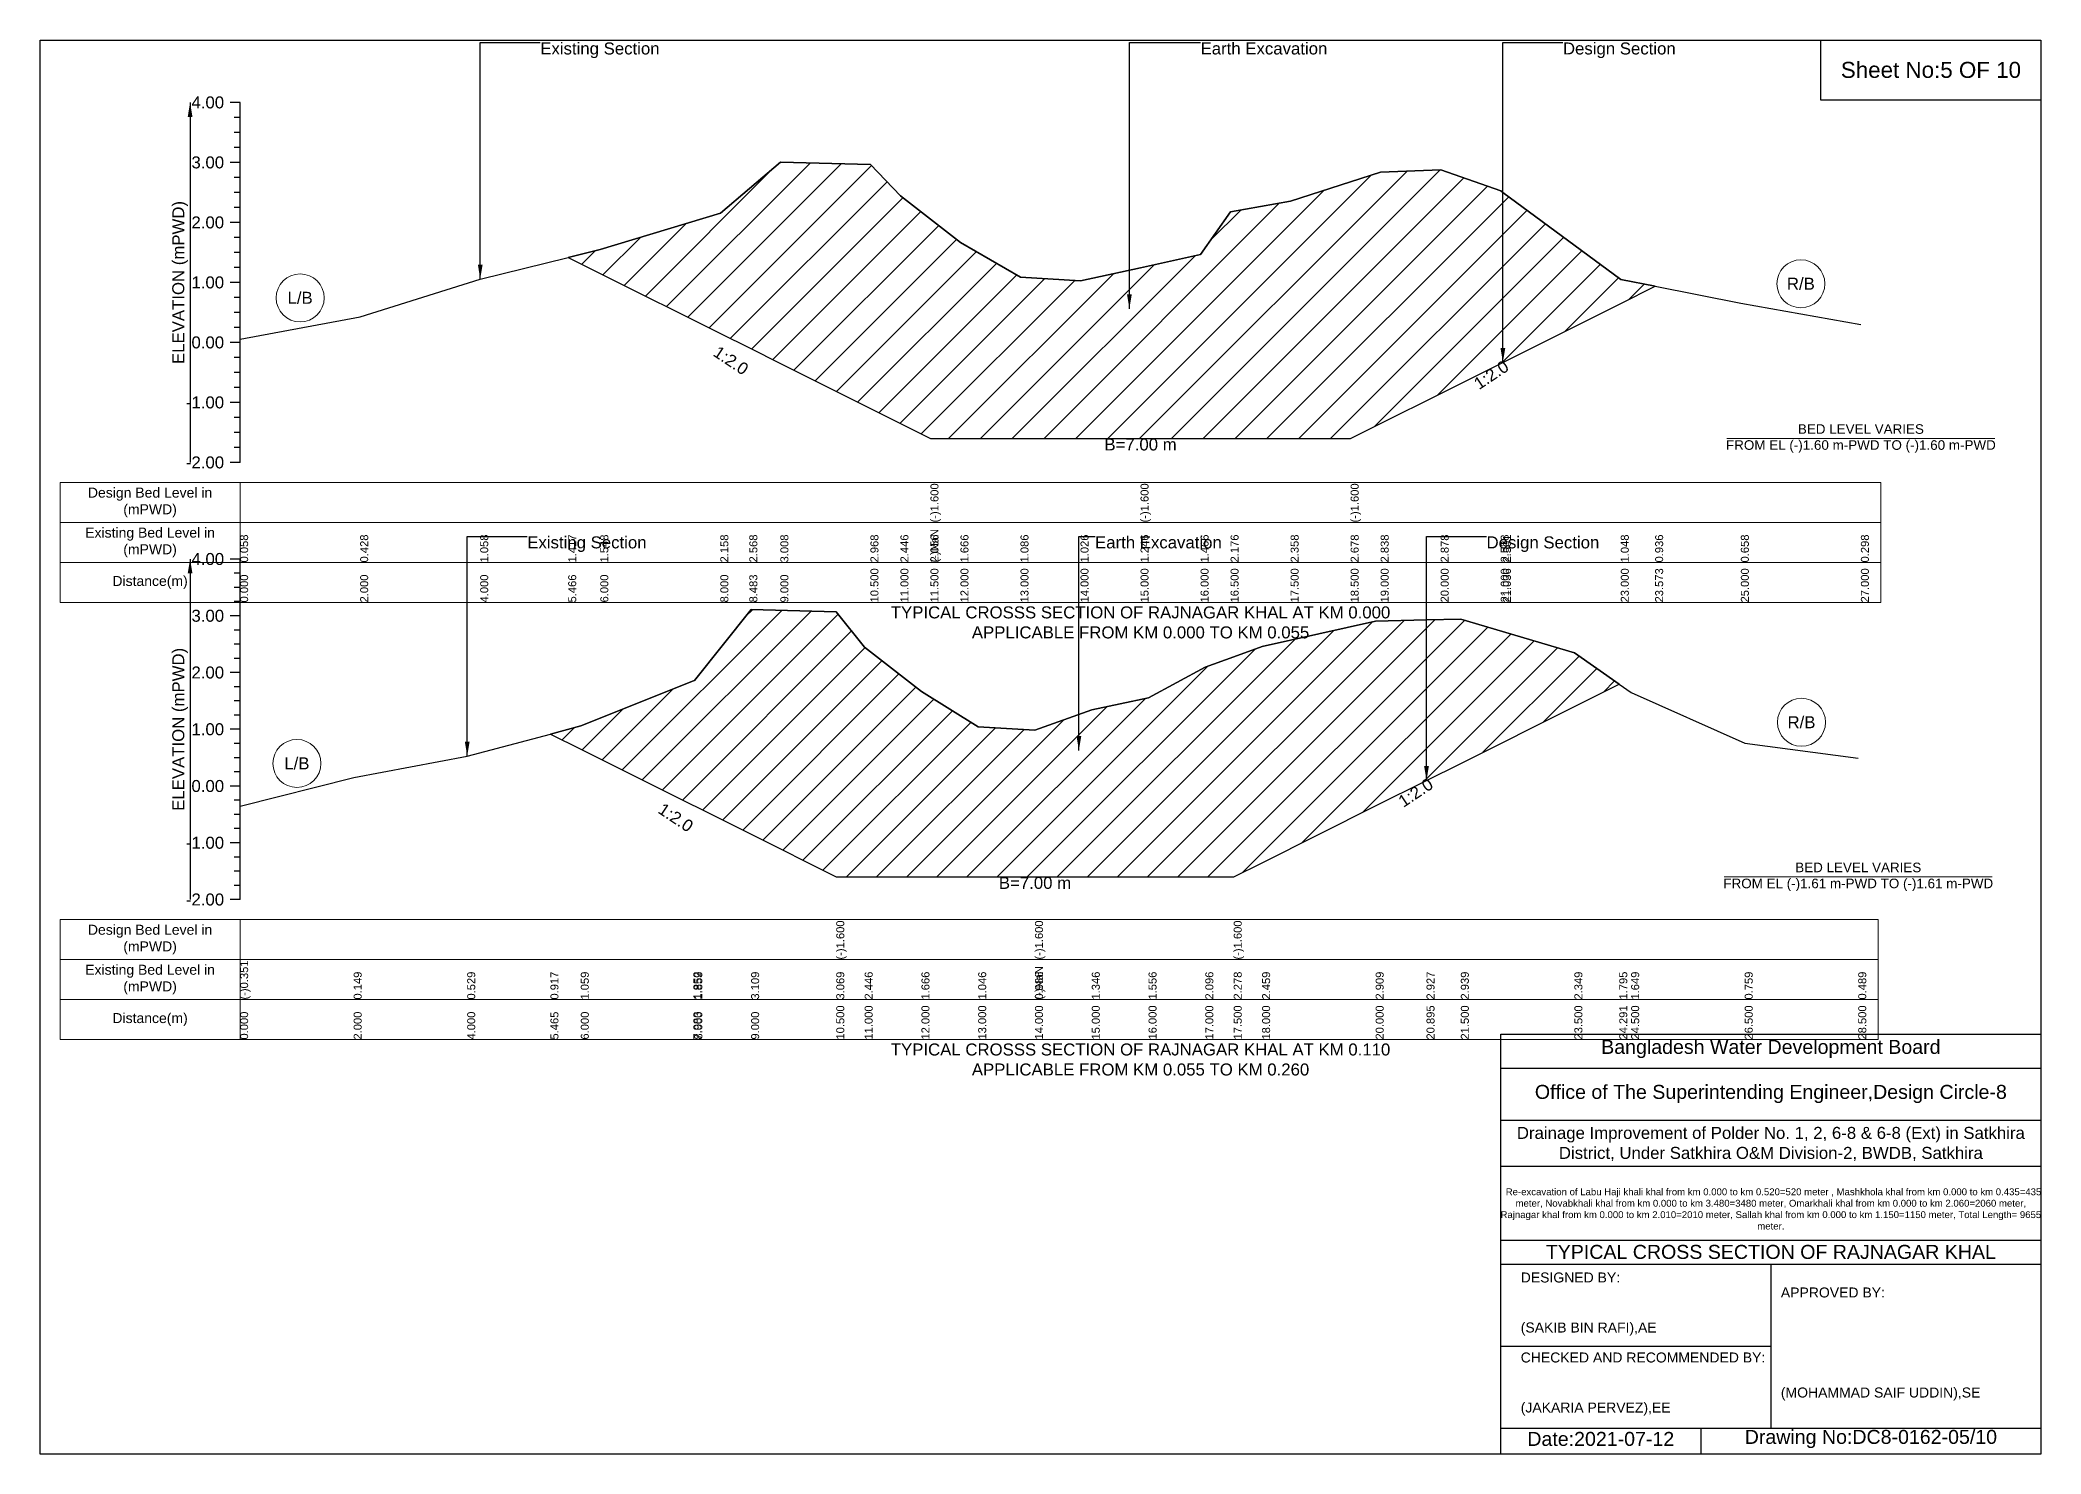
# Model space of a CAD drawing. Header units: inches. Extents: x 91000 to 648000, y -5656 to 141.
# Drawn here: x 510000 to 518000, y -5656 to 0 of the extents above; entities that cross this region are included whole.
import ezdxf

# ---------------------------------------------------------------- set-up
doc = ezdxf.new("R2010")
doc.units = ezdxf.units.IN
doc.header["$LTSCALE"] = 7
doc.header["$MEASUREMENT"] = 0
for name, color, linetype, lineweight in [('Cross section Data Border', 7, 'Continuous', 9), ('Cross Section Labels', 7, 'Continuous', 9), ('Existing_Bed_Level for Xsection', 7, 'Continuous', 25)]:
    doc.layers.add(name, color=color, linetype=linetype, lineweight=lineweight)
doc.styles.get("Standard").update_dxf_attribs({"font": 'arial.ttf'})
doc.dimstyles.get("Standard").update_dxf_attribs({"dimtxt": 0.18, "dimasz": 0.18, "dimexe": 0.18, "dimexo": 0.0625, "dimgap": 0.09, "dimtad": 0, "dimtih": 1, "dimtoh": 1, "dimdec": 4, "dimzin": 0, "dimdsep": 46, "dimtxsty": 'Standard', "dimcen": 0.09, "dimadec": 0, "dimazin": 0, "dimtfac": 1, "dimtdec": 4, "dimtofl": 0, "dimtmove": 0, "dimatfit": 3, "dimfxl": 0, "dimtolj": 1, "dimtzin": 0, "dimarcsym": 0})

msp = doc.modelspace()

# ---------------------------------------------------------------- hatches: boundary and pattern name
at = {"layer": 'Existing_Bed_Level for Xsection'}
h = msp.add_hatch(dxfattribs=at)
h.set_pattern_fill('ANSI31', color=256, scale=720, style=0)
h.paths.add_polyline_path([(512111.8, -869.8), (512240, -933.9), (512720, -1173.9), (512835.9, -1231.9), (512960, -1293.9), (513320, -1473.9), (513440, -1533.9), (513560, -1593.9), (513680, -1593.9), (513920, -1593.9), (514160, -1593.9), (514400, -1593.9), (514640, -1593.9), (514760, -1593.9), (515000, -1593.9), (515240, -1593.9), (515360, -1533.9), (515600, -1413.9), (515840, -1293.9), (515848.7, -1289.6), (516320, -1053.9), (516457.4, -985.2), (516320, -958.4), (515848.7, -609.7), (515840, -603.2), (515600, -519.2), (515360, -528.8), (515240, -567.2), (515000, -644), (514760, -687.7), (514640, -858.1), (514400, -910.9), (514160, -963.7), (513920, -949.3), (513680, -810.1), (513560, -716.5), (513440, -622.9), (513320, -497.6), (512960, -488), (512835.9, -593.5), (512720, -692), (512240, -838.4)])
h = msp.add_hatch(dxfattribs=at)
h.set_pattern_fill('ANSI31', color=256, scale=681, style=0)
h.paths.add_polyline_path([(512040.6, -2776.1), (512162, -2836.8), (512612.1, -3061.8), (512616, -3063.8), (512843, -3177.3), (513183.5, -3347.5), (513297, -3347.5), (513524, -3347.5), (513751, -3347.5), (513978, -3347.5), (514205, -3347.5), (514432, -3347.5), (514659, -3347.5), (514772.5, -3347.5), (514886, -3290.8), (515340, -3063.8), (515543.3, -2962.1), (515680.5, -2893.5), (516134.5, -2666.5), (516314, -2576.8), (516134.5, -2451.1), (515680.5, -2317.2), (515543.3, -2319.9), (515340, -2324), (514886, -2426.1), (514772.5, -2467.3), (514659, -2508.5), (514432, -2631.1), (514205, -2678.8), (513978, -2760.5), (513751, -2746.9), (513524, -2606.1), (513297, -2429.1), (513183.5, -2287.7), (512843, -2278.6), (512616, -2562.3), (512612.1, -2563.9), (512162, -2743.9)])

# ---------------------------------------------------------------- linework, layer by layer
for points in [[(510000, 0), (518000, 0), (518000, -5656), (510000, -5656)], [(517120, 0), (518000, 0), (518000, -240), (517120, -240)]]:
    msp.add_lwpolyline(points, close=True)
for points in [[(515840, -5656), (515840, -3976), (518000, -3976)], [(515840, -4112), (518000, -4112)], [(515840, -4320), (518000, -4320)], [(515840, -4504), (518000, -4504)], [(515840, -4800), (518000, -4800)], [(515840, -4896), (518000, -4896)], [(516920, -4896), (516920, -5552)], [(515840, -5224), (516920, -5224)], [(515840, -5552), (518000, -5552)], [(516640, -5552), (516640, -5656)]]:
    msp.add_lwpolyline(points)
at = {"layer": 'Cross section Data Border'}
for points in [[(510080, -1769.9), (517360, -1769.9), (517360, -2249.9), (510080, -2249.9)], [(510080, -3518.3), (517349.5, -3518.3), (517349.5, -3998.3), (510080, -3998.3)]]:
    msp.add_lwpolyline(points, close=True, dxfattribs=at)
for points in [[(510800, -1769.9), (510800, -2249.9)], [(510080, -1929.9), (517360, -1929.9)], [(510080, -2089.9), (517360, -2089.9)], [(510800, -3518.3), (510800, -3998.3)], [(510080, -3678.3), (517349.5, -3678.3)], [(510080, -3838.3), (517349.5, -3838.3)]]:
    msp.add_lwpolyline(points, dxfattribs=at)
at = {"layer": 'Cross Section Labels'}
for points in [[(516744.2, -1593.9), (517815.8, -1593.9)], [(516733.7, -3347.5), (517805.3, -3347.5)]]:
    msp.add_lwpolyline(points, dxfattribs=at)
for centre in [(517040, -975.2), (511040, -1031.6), (517042.5, -2729.2), (511027, -2893.8)]:
    msp.add_circle(centre, 96, dxfattribs=at)
at = {"layer": 'Existing_Bed_Level for Xsection'}
for points in [[(510800, -249.9), (510760, -249.9)], [(510800, -309.9), (510776, -309.9)], [(510800, -1689.9), (510800, -1449.9), (510800, -1209.9), (510800, -969.9), (510800, -729.9), (510800, -489.9), (510800, -249.9)], [(510800, -369.9), (510776, -369.9)], [(510800, -429.9), (510776, -429.9)], [(510800, -489.9), (510760, -489.9)], [(510800, -549.9), (510776, -549.9)], [(510800, -1196), (511280, -1107.2), (511760, -956), (512111.8, -869.8), (512240, -838.4), (512720, -692), (512835.9, -593.5), (512960, -488), (513320, -497.6), (513440, -622.9), (513560, -716.5), (513560, -716.5), (513680, -810.1), (513920, -949.3), (514160, -963.7), (514400, -910.9), (514400, -910.9), (514640, -858.1), (514760, -687.7), (515000, -644), (515240, -567.2), (515240, -567.2), (515360, -528.8), (515600, -519.2), (515840, -603.2), (515848.7, -609.7), (516320, -958.4), (516457.4, -985.2), (516800, -1052), (517280, -1138.4)], [(510800, -609.9), (510776, -609.9)], [(510800, -669.9), (510776, -669.9)], [(510800, -729.9), (510760, -729.9)], [(510800, -789.9), (510776, -789.9)], [(510800, -849.9), (510776, -849.9)], [(510800, -909.9), (510776, -909.9)], [(510800, -969.9), (510760, -969.9)], [(510800, -1029.9), (510776, -1029.9)], [(510800, -1089.9), (510776, -1089.9)], [(510800, -1149.9), (510776, -1149.9)], [(510800, -1209.9), (510760, -1209.9)], [(510800, -1269.9), (510776, -1269.9)], [(510800, -1329.9), (510776, -1329.9)], [(510800, -1389.9), (510776, -1389.9)], [(510800, -1449.9), (510760, -1449.9)], [(510800, -1509.9), (510776, -1509.9)], [(510800, -1569.9), (510776, -1569.9)], [(510800, -1629.9), (510776, -1629.9)], [(510800, -1689.9), (510760, -1689.9)], [(510800, -2076.3), (510760, -2076.3)], [(510800, -3438.3), (510800, -3211.3), (510800, -2984.3), (510800, -2757.3), (510800, -2530.3), (510800, -2303.3), (510800, -2076.3)], [(510800, -2133.1), (510776, -2133.1)], [(510800, -2189.8), (510776, -2189.8)], [(510800, -2303.3), (510760, -2303.3)], [(510800, -2246.6), (510776, -2246.6)], [(510800, -3064), (511254, -2950.5), (511708, -2864.2), (512040.6, -2776.1), (512162, -2743.9), (512612.1, -2563.9), (512616, -2562.3), (512843, -2278.6), (513183.5, -2287.7), (513183.5, -2287.7), (513297, -2429.1), (513524, -2606.1), (513751, -2746.9), (513978, -2760.5), (513978, -2760.5), (514205, -2678.8), (514432, -2631.1), (514659, -2508.5), (514772.5, -2467.3), (514772.5, -2467.3), (514886, -2426.1), (515340, -2324), (515543.3, -2319.9), (515680.5, -2317.2), (516134.5, -2451.1), (516314, -2576.8), (516361.5, -2610), (516815.5, -2812), (517269.5, -2873.3)], [(510800, -2360.1), (510776, -2360.1)], [(510800, -2416.8), (510776, -2416.8)], [(510800, -2473.6), (510776, -2473.6)], [(510800, -2530.3), (510760, -2530.3)], [(510800, -2587.1), (510776, -2587.1)], [(510800, -2643.8), (510776, -2643.8)], [(510800, -2700.6), (510776, -2700.6)], [(510800, -2757.3), (510760, -2757.3)], [(510800, -2814.1), (510776, -2814.1)], [(510800, -2870.8), (510776, -2870.8)], [(510800, -2927.6), (510776, -2927.6)], [(510800, -2984.3), (510760, -2984.3)], [(510800, -3041.1), (510776, -3041.1)], [(510800, -3097.8), (510776, -3097.8)], [(510800, -3154.6), (510776, -3154.6)], [(510800, -3211.3), (510760, -3211.3)], [(510800, -3268.1), (510776, -3268.1)], [(510800, -3324.8), (510776, -3324.8)], [(510800, -3438.3), (510760, -3438.3)], [(510800, -3381.6), (510776, -3381.6)]]:
    msp.add_lwpolyline(points, dxfattribs=at)
for points in [[(512111.8, -869.8), (512240, -933.9), (512720, -1173.9), (512835.9, -1231.9), (512960, -1293.9), (513320, -1473.9), (513440, -1533.9), (513560, -1593.9), (513560, -1593.9), (513680, -1593.9), (513920, -1593.9), (514160, -1593.9), (514400, -1593.9), (514400, -1593.9), (514640, -1593.9), (514760, -1593.9), (515000, -1593.9), (515240, -1593.9), (515240, -1593.9), (515360, -1533.9), (515600, -1413.9), (515840, -1293.9), (515848.7, -1289.6), (516320, -1053.9), (516457.4, -985.2), (516320, -958.4), (515848.7, -609.7), (515840, -603.2), (515600, -519.2), (515360, -528.8), (515240, -567.2), (515240, -567.2), (515000, -644), (514760, -687.7), (514640, -858.1), (514400, -910.9), (514400, -910.9), (514160, -963.7), (513920, -949.3), (513680, -810.1), (513560, -716.5), (513560, -716.5), (513440, -622.9), (513320, -497.6), (512960, -488), (512835.9, -593.5), (512720, -692), (512240, -838.4)], [(512040.6, -2776.1), (512040.6, -2776.1), (512162, -2836.8), (512612.1, -3061.8), (512616, -3063.8), (512843, -3177.3), (513183.5, -3347.5), (513183.5, -3347.5), (513297, -3347.5), (513524, -3347.5), (513751, -3347.5), (513978, -3347.5), (513978, -3347.5), (514205, -3347.5), (514432, -3347.5), (514659, -3347.5), (514772.5, -3347.5), (514772.5, -3347.5), (514886, -3290.8), (515340, -3063.8), (515543.3, -2962.1), (515680.5, -2893.5), (516134.5, -2666.5), (516314, -2576.8), (516314, -2576.8), (516314, -2576.8), (516134.5, -2451.1), (515680.5, -2317.2), (515543.3, -2319.9), (515340, -2324), (514886, -2426.1), (514772.5, -2467.3), (514772.5, -2467.3), (514659, -2508.5), (514432, -2631.1), (514205, -2678.8), (513978, -2760.5), (513978, -2760.5), (513751, -2746.9), (513524, -2606.1), (513297, -2429.1), (513183.5, -2287.7), (513183.5, -2287.7), (512843, -2278.6), (512616, -2562.3), (512612.1, -2563.9), (512162, -2743.9), (512040.6, -2776.1)]]:
    msp.add_lwpolyline(points, close=True, dxfattribs=at)

# ---------------------------------------------------------------- texts
at = {"attachment_point": 5}
for s, insert, char_height in [('Sheet No:5 OF 10', (517560, -120), 64), ('Bangladesh Water Development Board', (516920, -4036), 56), ('Office of The Superintending Engineer,Design Circle-8', (516920, -4216), 56)]:
    msp.add_mtext(s, dxfattribs=dict(at, insert=insert, char_height=char_height))
for s, insert, char_height, width, attachment_point in [('Drainage Improvement of Polder No. 1, 2, 6-8 & 6-8 (Ext) in Satkhira District, Under Satkhira O&M Division-2, BWDB, Satkhira', (516920, -4416), 48, 2240, 5), ('  Re-excavation of Labu Haji khali khal from km 0.000 to km 0.520=520 meter , Mashkhola khal from km 0.000 to km 0.435=435 meter, Novabkhali khal from km 0.000 to km 3.480=3480 meter, Omarkhali khal from km 0.000 to km 2.060=2060 meter, Rajnagar khal from km 0.000 to km 2.010=2010 meter, Sallah khal from km 0.000 to km 1.150=1150 meter, Total Length= 9655 meter. ', (516920, -4676), 27.4148, 2160, 5), ('TYPICAL CROSS SECTION OF RAJNAGAR KHAL', (516920, -4848), 56, 2240, 5), ('DESIGNED BY:\\P\\P\\P(SAKIB BIN RAFI),AE', (515920, -5056), 40, 1120, 4), ('APPROVED BY:\\P\\P\\P\\P\\P\\P(MOHAMMAD SAIF UDDIN),SE', (516960, -5216), 40, 1120, 4), ('CHECKED AND RECOMMENDED BY:\\P\\P\\P(JAKARIA PERVEZ),EE', (515920, -5376), 40, 1120, 4), ('Date:2021-07-12', (516240, -5596), 56, 1120, 5), ('Drawing No:DC8-0162-05/10', (517320, -5596), 56, 1760, 5)]:
    msp.add_mtext(s, dxfattribs=dict(insert=insert, char_height=char_height, width=width, attachment_point=attachment_point))
at = {"layer": 'Cross section Data Border', "char_height": 40, "width": 640, "attachment_point": 5}
for s, insert in [('Design Bed Level in (mPWD)', (510440, -1849.9)), ('Existing Bed Level in (mPWD)', (510440, -2009.9)), ('Distance(m)', (510440, -2169.9)), ('Design Bed Level in (mPWD)', (510440, -3598.3)), ('Existing Bed Level in (mPWD)', (510440, -3758.3)), ('Distance(m)', (510440, -3918.3))]:
    msp.add_mtext(s, dxfattribs=dict(at, insert=insert))
at = {"layer": 'Cross Section Labels'}
for s, insert, char_height, attachment_point in [('Existing Section', (512000, -9.9), 48, 1), ('Earth Excavation', (514640, -9.9), 48, 1), ('Design Section', (516088.7, -9.9), 48, 1), ('R/B', (517040, -975.2), 48, 5), ('L/B', (511040, -1031.6), 48, 5), ('B=7.00 m', (514400, -1593.9), 48, 2), ('BED LEVEL VARIES \\PFROM EL (-)1.60 m-PWD TO (-)1.60 m-PWD', (517280, -1593.9), 38.4, 5), ('Existing Section', (511948, -1985.5), 48, 1), ('Earth Excavation', (514218, -1985.5), 48, 1), ('Design Section', (515783.3, -1985.5), 48, 1), ('TYPICAL CROSSS SECTION OF RAJNAGAR KHAL AT KM 0.000\\PAPPLICABLE FROM KM 0.000 TO KM 0.055', (514400, -2329.9), 48, 5), ('R/B', (517042.5, -2729.2), 48, 5), ('L/B', (511027, -2893.8), 48, 5), ('B=7.00 m', (513978, -3347.5), 48, 2), ('BED LEVEL VARIES \\PFROM EL (-)1.61 m-PWD TO (-)1.61 m-PWD', (517269.5, -3347.5), 38.4, 5), ('TYPICAL CROSSS SECTION OF RAJNAGAR KHAL AT KM 0.110\\PAPPLICABLE FROM KM 0.055 TO KM 0.260', (514400, -4078.3), 48, 5)]:
    msp.add_mtext(s, dxfattribs=dict(at, insert=insert, char_height=char_height, attachment_point=attachment_point))
at = {"layer": 'Cross Section Labels', "char_height": 48, "attachment_point": 2}
for insert, rotation in [((512775.9, -1261.9), 326.30993), ((515788.7, -1319.6), 33.69007), ((515486.5, -2990.5), 33.69007), ((512555.3, -3090.2), 326.30993)]:
    msp.add_mtext('1:2.0', dxfattribs=dict(at, insert=insert, rotation=rotation))
at = {"layer": 'Existing_Bed_Level for Xsection', "char_height": 48, "attachment_point": 6}
for s, insert in [('4.00', (510736, -249.9)), ('3.00', (510736, -489.9)), ('2.00', (510736, -729.9)), ('1.00', (510736, -969.9)), ('0.00', (510736, -1209.9)), ('-1.00', (510736, -1449.9)), ('-2.00', (510736, -1689.9)), ('4.00', (510736, -2076.3)), ('3.00', (510736, -2303.3)), ('2.00', (510736, -2530.3)), ('1.00', (510736, -2757.3)), ('0.00', (510736, -2984.3)), ('-1.00', (510736, -3211.3)), ('-2.00', (510736, -3438.3))]:
    msp.add_mtext(s, dxfattribs=dict(at, insert=insert))
at = {"layer": 'Existing_Bed_Level for Xsection', "rotation": 90}
for s, insert, char_height, attachment_point in [('ELEVATION (mPWD)', (510560, -969.9), 48, 5), ('(-)1.600', (513560, -1929.9), 32, 1), ('(-)1.600', (514400, -1929.9), 32, 1), ('(-)1.600', (515240, -1929.9), 32, 1), ('0.058', (510800, -2089.9), 32, 1), ('0.428', (511280, -2089.9), 32, 1), ('1.058', (511760, -2089.9), 32, 1), ('1.417', (512111.8, -2089.9), 32, 1), ('1.548', (512240, -2089.9), 32, 1), ('2.158', (512720, -2089.9), 32, 1), ('2.568', (512835.9, -2089.9), 32, 1), ('3.008', (512960, -2089.9), 32, 1), ('2.968', (513320, -2089.9), 32, 1), ('2.446', (513440, -2089.9), 32, 1), ('(-)NaN', (513560, -2089.9), 32, 1), ('(-)NaN', (513560, -2089.9), 32, 1), ('(-)NaN', (513560, -2089.9), 32, 1), ('2.056', (513560, -2089.9), 32, 1), ('2.056', (513560, -2089.9), 32, 1), ('1.666', (513680, -2089.9), 32, 1), ('1.086', (513920, -2089.9), 32, 1), ('1.026', (514160, -2089.9), 32, 1), ('1.246', (514400, -2089.9), 32, 1), ('1.246', (514400, -2089.9), 32, 1), ('1.466', (514640, -2089.9), 32, 1), ('2.176', (514760, -2089.9), 32, 1), ('2.358', (515000, -2089.9), 32, 1), ('2.678', (515240, -2089.9), 32, 1), ('2.678', (515240, -2089.9), 32, 1), ('2.838', (515360, -2089.9), 32, 1), ('2.878', (515600, -2089.9), 32, 1), ('2.528', (515840, -2089.9), 32, 1), ('2.501', (515848.7, -2089.9), 32, 1), ('1.048', (516320, -2089.9), 32, 1), ('0.936', (516457.4, -2089.9), 32, 1), ('0.658', (516800, -2089.9), 32, 1), ('0.298', (517280, -2089.9), 32, 1), ('0.000', (510800, -2249.9), 32, 1), ('2.000', (511280, -2249.9), 32, 1), ('4.000', (511760, -2249.9), 32, 1), ('5.466', (512111.8, -2249.9), 32, 1), ('6.000', (512240, -2249.9), 32, 1), ('8.000', (512720, -2249.9), 32, 1), ('8.483', (512835.9, -2249.9), 32, 1), ('9.000', (512960, -2249.9), 32, 1), ('10.500', (513320, -2249.9), 32, 1), ('11.000', (513440, -2249.9), 32, 1), ('11.500', (513560, -2249.9), 32, 1), ('11.500', (513560, -2249.9), 32, 1), ('11.500', (513560, -2249.9), 32, 1), ('12.000', (513680, -2249.9), 32, 1), ('13.000', (513920, -2249.9), 32, 1), ('14.000', (514160, -2249.9), 32, 1), ('15.000', (514400, -2249.9), 32, 1), ('15.000', (514400, -2249.9), 32, 1), ('15.000', (514400, -2249.9), 32, 1), ('16.000', (514640, -2249.9), 32, 1), ('16.500', (514760, -2249.9), 32, 1), ('17.500', (515000, -2249.9), 32, 1), ('18.500', (515240, -2249.9), 32, 1), ('18.500', (515240, -2249.9), 32, 1), ('18.500', (515240, -2249.9), 32, 1), ('19.000', (515360, -2249.9), 32, 1), ('20.000', (515600, -2249.9), 32, 1), ('21.000', (515840, -2249.9), 32, 1), ('21.036', (515848.7, -2249.9), 32, 1), ('23.000', (516320, -2249.9), 32, 1), ('23.573', (516457.4, -2249.9), 32, 1), ('25.000', (516800, -2249.9), 32, 1), ('27.000', (517280, -2249.9), 32, 1), ('ELEVATION (mPWD)', (510560, -2757.3), 48, 5), ('(-)1.600', (513183.5, -3678.3), 32, 1), ('(-)1.600', (513978, -3678.3), 32, 1), ('(-)1.600', (514772.5, -3678.3), 32, 1), ('(-)0.351', (510800, -3838.3), 32, 1), ('0.149', (511254, -3838.3), 32, 1), ('0.529', (511708, -3838.3), 32, 1), ('0.917', (512040.6, -3838.3), 32, 1), ('1.059', (512162, -3838.3), 32, 1), ('1.852', (512612.1, -3838.3), 32, 1), ('1.859', (512616, -3838.3), 32, 1), ('3.109', (512843, -3838.3), 32, 1), ('3.069', (513183.5, -3838.3), 32, 1), ('3.069', (513183.5, -3838.3), 32, 1), ('3.069', (513183.5, -3838.3), 32, 1), ('2.446', (513297, -3838.3), 32, 1), ('1.666', (513524, -3838.3), 32, 1), ('1.046', (513751, -3838.3), 32, 1), ('(-)NaN', (513978, -3838.3), 32, 1), ('(-)NaN', (513978, -3838.3), 32, 1), ('0.986', (513978, -3838.3), 32, 1), ('0.986', (513978, -3838.3), 32, 1), ('1.346', (514205, -3838.3), 32, 1), ('1.556', (514432, -3838.3), 32, 1), ('2.096', (514659, -3838.3), 32, 1), ('2.278', (514772.5, -3838.3), 32, 1), ('2.278', (514772.5, -3838.3), 32, 1), ('2.459', (514886, -3838.3), 32, 1), ('2.909', (515340, -3838.3), 32, 1), ('2.927', (515543.3, -3838.3), 32, 1), ('2.939', (515680.5, -3838.3), 32, 1), ('2.349', (516134.5, -3838.3), 32, 1), ('1.795', (516314, -3838.3), 32, 1), ('1.649', (516361.5, -3838.3), 32, 1), ('0.759', (516815.5, -3838.3), 32, 1), ('0.489', (517269.5, -3838.3), 32, 1), ('0.000', (510800, -3998.3), 32, 1), ('2.000', (511254, -3998.3), 32, 1), ('4.000', (511708, -3998.3), 32, 1), ('5.465', (512040.6, -3998.3), 32, 1), ('6.000', (512162, -3998.3), 32, 1), ('7.983', (512612.1, -3998.3), 32, 1), ('8.000', (512616, -3998.3), 32, 1), ('9.000', (512843, -3998.3), 32, 1), ('10.500', (513183.5, -3998.3), 32, 1), ('10.500', (513183.5, -3998.3), 32, 1), ('10.500', (513183.5, -3998.3), 32, 1), ('11.000', (513297, -3998.3), 32, 1), ('12.000', (513524, -3998.3), 32, 1), ('13.000', (513751, -3998.3), 32, 1), ('14.000', (513978, -3998.3), 32, 1), ('14.000', (513978, -3998.3), 32, 1), ('14.000', (513978, -3998.3), 32, 1), ('15.000', (514205, -3998.3), 32, 1), ('16.000', (514432, -3998.3), 32, 1), ('17.000', (514659, -3998.3), 32, 1), ('17.500', (514772.5, -3998.3), 32, 1), ('17.500', (514772.5, -3998.3), 32, 1), ('17.500', (514772.5, -3998.3), 32, 1), ('18.000', (514886, -3998.3), 32, 1), ('20.000', (515340, -3998.3), 32, 1), ('20.895', (515543.3, -3998.3), 32, 1), ('21.500', (515680.5, -3998.3), 32, 1), ('23.500', (516134.5, -3998.3), 32, 1), ('24.291', (516314, -3998.3), 32, 1), ('24.500', (516361.5, -3998.3), 32, 1), ('26.500', (516815.5, -3998.3), 32, 1), ('28.500', (517269.5, -3998.3), 32, 1)]:
    msp.add_mtext(s, dxfattribs=dict(at, insert=insert, char_height=char_height, attachment_point=attachment_point))

# ---------------------------------------------------------------- leaders
at = {"layer": 'Cross Section Labels', "annotation_type": 0, "has_hookline": 1, "hookline_direction": 0}
for points, text_width in [([(511760, -956), (511760, -9.9), (511999.9, -9.9)], 467.2), ([(514355.4, -1075.1), (514355.4, -9.9), (514639.9, -9.9)], 497), ([(515848.7, -1289.6), (515848.7, -9.9), (516088.6, -9.9)], 441.2), ([(511708, -2864.2), (511708, -1985.5), (511947.9, -1985.5)], 467.2), ([(514153.5, -2841.4), (514153.5, -1985.5), (514217.9, -1985.5)], 497), ([(515543.3, -2962.1), (515543.3, -1985.5), (515783.2, -1985.5)], 441.2)]:
    msp.add_leader(points, dimstyle='Standard', override={"dimasz": 57.6}, dxfattribs=dict(at, text_width=text_width))
at = {"layer": 'Existing_Bed_Level for Xsection'}
for points in [[(510600, -249.9), (510600, -1689.9)], [(510600, -2076.3), (510600, -3438.3)]]:
    msp.add_leader(points, dimstyle='Standard', override={"dimasz": 57.6}, dxfattribs=at)

doc.saveas('drawing.dxf')
